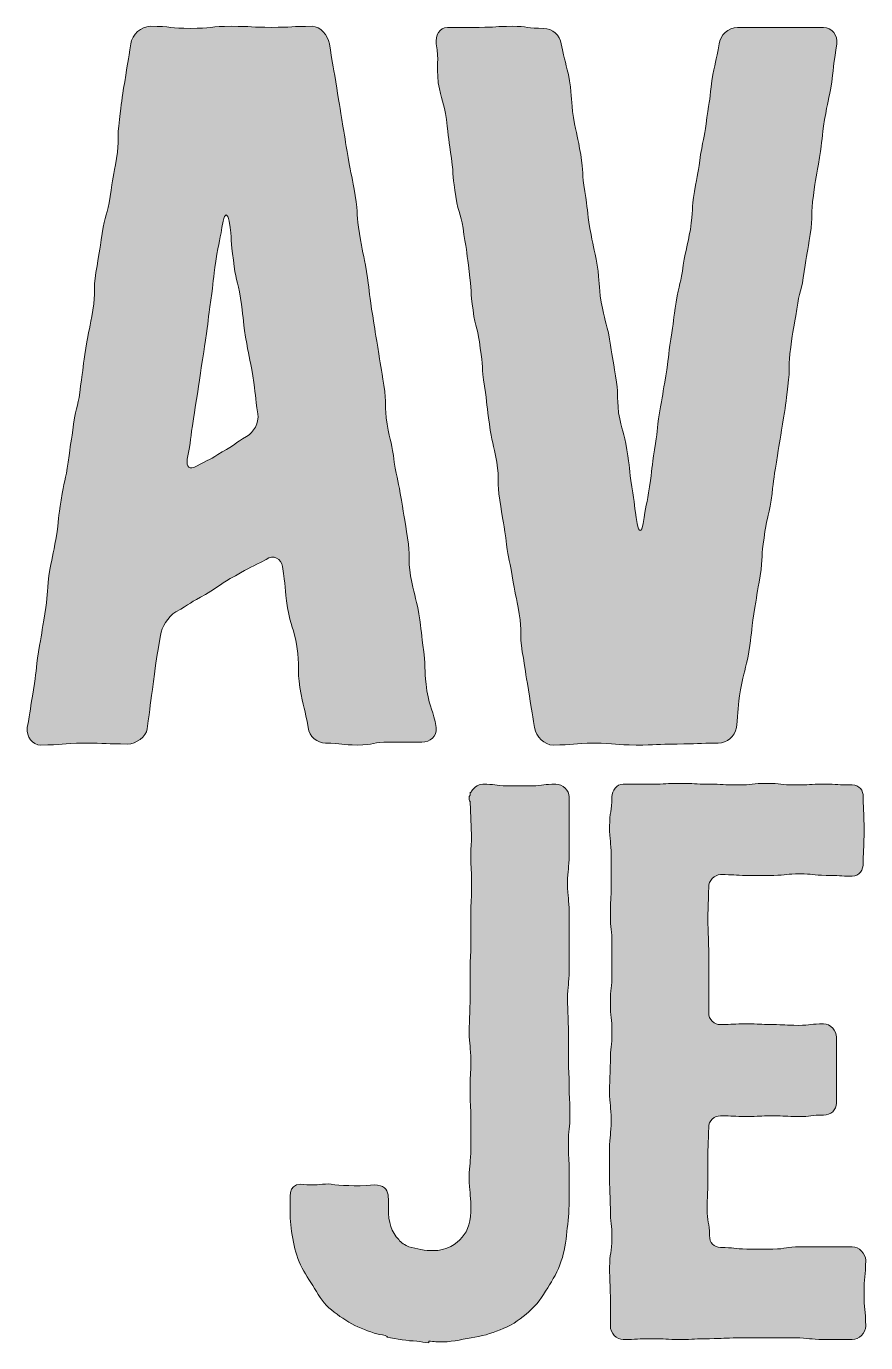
# Model space of a CAD drawing. Header units: inches. Extents: x 217 to 864, y -1016 to -62.
# Drawn here: x 383.3 to 532.5, y -898.7 to -664.8 of the extents above; entities that cross this region are included whole.
import ezdxf

# ---------------------------------------------------------------- set-up
doc = ezdxf.new("R2010")
doc.units = ezdxf.units.IN
doc.header["$MEASUREMENT"] = 0
doc.layers.add('Layer 1', color=7, linetype='Continuous')

# ---------------------------------------------------------------- blocks, each defined once
blk = doc.blocks.new('block 2')
at = {"layer": 'Layer 1', "true_color": 0x040404}
h = blk.add_hatch(color=18, dxfattribs=at)
h.dxf.hatch_style = 2
edge = h.paths.add_edge_path()
edge.add_spline(control_points=[(431.95, -782.33), (432.5, -785.97), (432.86, -785.97), (433.41, -789.44), (433.59, -791.07), (435.05, -792.17), (436.5, -792.17), (439.42, -792.17), (439.42, -792.53), (442.15, -792.53), (445.07, -792.53), (445.07, -791.99), (447.8, -791.99), (450.71, -791.99), (450.71, -791.99), (453.63, -791.99), (455.09, -791.99), (456.36, -791.07), (456.18, -789.44), (455.64, -786.16), (455.09, -786.16), (454.54, -782.88), (453.99, -779.41), (454.36, -779.41), (453.99, -775.95), (453.45, -772.49), (453.63, -772.49), (453.08, -769.21), (452.54, -765.75), (452.17, -765.93), (451.63, -762.47), (451.08, -759.19), (451.63, -759.01), (451.08, -755.73), (450.53, -752.27), (450.53, -752.27), (449.99, -748.99), (449.44, -745.53), (449.26, -745.53), (448.71, -742.25), (448.35, -738.78), (447.98, -738.78), (447.44, -735.51), (446.89, -732.04), (447.44, -732.04), (446.89, -728.58), (446.34, -725.3), (446.34, -725.3), (445.8, -721.84), (445.25, -718.56), (445.25, -718.56), (444.7, -715.1), (444.16, -711.82), (444.34, -711.82), (443.79, -708.36), (443.25, -705.08), (443.06, -705.08), (442.52, -701.62), (441.97, -698.34), (442.33, -698.34), (441.79, -694.88), (441.24, -691.41), (441.06, -691.6), (440.51, -688.13), (439.97, -684.85), (439.97, -684.85), (439.42, -681.39), (438.87, -678.11), (438.87, -678.11), (438.33, -674.65), (437.78, -671.37), (437.6, -671.37), (437.23, -667.91), (436.87, -666.45), (435.59, -664.81), (434.13, -664.81), (430.49, -664.81), (430.49, -665), (426.85, -665), (423.39, -665), (423.39, -664.81), (419.74, -664.81), (416.1, -664.81), (416.1, -665.18), (412.45, -665.18), (408.99, -665.18), (408.99, -664.81), (405.35, -664.81), (403.71, -664.81), (402.07, -666.27), (401.89, -667.91), (401.34, -671.19), (401.34, -671.19), (400.79, -674.65), (400.25, -678.11), (400.25, -678.11), (399.88, -681.39), (399.34, -684.85), (399.88, -684.85), (399.34, -688.32), (398.79, -691.6), (398.61, -691.6), (398.24, -695.06), (397.7, -698.34), (397.33, -698.34), (396.79, -701.62), (396.24, -705.08), (396.24, -705.08), (395.69, -708.54), (395.15, -711.82), (395.69, -711.82), (395.15, -715.28), (394.6, -718.56), (394.42, -718.56), (393.87, -722.02), (393.32, -725.3), (393.51, -725.3), (392.96, -728.76), (392.59, -732.23), (392.23, -732.04), (391.68, -735.51), (391.32, -738.78), (391.14, -738.78), (390.77, -742.25), (390.23, -745.53), (390.04, -745.53), (389.5, -748.99), (388.95, -752.27), (389.13, -752.27), (388.59, -755.73), (388.04, -759.01), (387.86, -759.01), (387.31, -762.47), (386.95, -765.75), (387.13, -765.93), (386.58, -769.21), (386.04, -772.67), (386.04, -772.67), (385.49, -775.95), (384.94, -779.41), (385.13, -779.41), (384.58, -782.69), (384.03, -786.16), (384.03, -786.16), (383.48, -789.44), (383.3, -791.07), (384.4, -792.53), (385.85, -792.53), (389.68, -792.53), (389.68, -792.17), (393.51, -792.17), (397.51, -792.17), (397.51, -792.35), (401.34, -792.35), (402.8, -792.35), (404.62, -791.07), (404.8, -789.62), (405.35, -785.43), (405.35, -785.43), (405.89, -781.24), (406.44, -777.23), (406.44, -777.23), (407.17, -773.04), (407.35, -771.58), (408.45, -769.76), (409.9, -768.85), (412.45, -767.39), (412.45, -767.21), (415.19, -765.75), (417.92, -764.11), (417.74, -763.93), (420.47, -762.47), (423.2, -760.83), (423.2, -761.01), (425.94, -759.56), (427.21, -758.64), (428.67, -759.37), (428.85, -760.83), (429.4, -764.47), (429.22, -764.47), (429.76, -768.12), (430.31, -771.58), (430.86, -771.58), (431.4, -775.04), (431.95, -778.68), (431.4, -778.87), (431.95, -782.33)], knot_values=[0, 0, 0, 0, 1, 1, 1, 2, 2, 2, 3, 3, 3, 4, 4, 4, 5, 5, 5, 6, 6, 6, 7, 7, 7, 8, 8, 8, 9, 9, 9, 10, 10, 10, 11, 11, 11, 12, 12, 12, 13, 13, 13, 14, 14, 14, 15, 15, 15, 16, 16, 16, 17, 17, 17, 18, 18, 18, 19, 19, 19, 20, 20, 20, 21, 21, 21, 22, 22, 22, 23, 23, 23, 24, 24, 24, 25, 25, 25, 26, 26, 26, 27, 27, 27, 28, 28, 28, 29, 29, 29, 30, 30, 30, 31, 31, 31, 32, 32, 32, 33, 33, 33, 34, 34, 34, 35, 35, 35, 36, 36, 36, 37, 37, 37, 38, 38, 38, 39, 39, 39, 40, 40, 40, 41, 41, 41, 42, 42, 42, 43, 43, 43, 44, 44, 44, 45, 45, 45, 46, 46, 46, 47, 47, 47, 48, 48, 48, 49, 49, 49, 50, 50, 50, 51, 51, 51, 52, 52, 52, 53, 53, 53, 54, 54, 54, 55, 55, 55, 56, 56, 56, 57, 57, 57, 58, 58, 58, 59, 59, 59, 60, 60, 60, 61, 61, 61, 62, 62, 62, 62], degree=3, periodic=1)
edge = h.paths.add_edge_path()
edge.add_spline(control_points=[(422.47, -737.69), (420.29, -738.97), (420.47, -739.15), (418.1, -740.42), (415.91, -741.88), (415.91, -741.7), (413.55, -742.98), (412.27, -743.7), (411.72, -743.16), (411.91, -741.7), (412.64, -738.24), (412.45, -738.24), (413, -734.59), (413.55, -731.13), (413.55, -731.13), (414.09, -727.67), (414.64, -724.03), (414.64, -724.03), (415.19, -720.57), (415.73, -717.1), (415.55, -717.1), (416.1, -713.46), (416.64, -710), (416.46, -710), (417.01, -706.54), (417.56, -702.89), (417.74, -702.89), (418.28, -699.43), (418.65, -697.97), (419.01, -697.97), (419.38, -699.43), (419.92, -702.89), (419.56, -702.89), (420.11, -706.35), (420.47, -709.82), (420.84, -709.82), (421.38, -713.09), (421.93, -716.56), (421.75, -716.56), (422.29, -720.02), (422.84, -723.48), (423.02, -723.48), (423.57, -726.94), (424.11, -730.4), (423.93, -730.4), (424.48, -733.68), (424.66, -735.32), (423.75, -736.96), (422.47, -737.69)], knot_values=[0, 0, 0, 0, 1, 1, 1, 2, 2, 2, 3, 3, 3, 4, 4, 4, 5, 5, 5, 6, 6, 6, 7, 7, 7, 8, 8, 8, 9, 9, 9, 10, 10, 10, 11, 11, 11, 12, 12, 12, 13, 13, 13, 14, 14, 14, 15, 15, 15, 16, 16, 16, 16], degree=3, periodic=1)
h = blk.add_hatch(color=18, dxfattribs=at)
h.dxf.hatch_style = 2
edge = h.paths.add_edge_path()
edge.add_spline(control_points=[(499, -792.35), (502.64, -792.35), (502.64, -792.17), (506.29, -792.17), (507.93, -792.17), (509.2, -791.07), (509.57, -789.44), (509.93, -786.16), (509.75, -785.97), (510.3, -782.69), (510.84, -779.23), (511.21, -779.41), (511.75, -775.95), (512.3, -772.67), (512.12, -772.67), (512.66, -769.21), (513.21, -765.75), (513.21, -765.75), (513.76, -762.47), (514.3, -759.01), (513.94, -759.01), (514.49, -755.73), (514.85, -752.27), (515.22, -752.27), (515.76, -748.99), (516.13, -745.53), (516.13, -745.53), (516.67, -742.25), (517.22, -738.78), (517.22, -738.78), (517.76, -735.51), (518.31, -732.04), (518.31, -732.04), (518.68, -728.76), (519.22, -725.3), (518.68, -725.3), (519.22, -721.84), (519.59, -718.56), (519.77, -718.56), (520.32, -715.1), (520.68, -711.82), (521.23, -711.82), (521.59, -708.36), (522.14, -705.08), (522.14, -705.08), (522.69, -701.8), (523.23, -698.34), (522.69, -698.34), (523.23, -694.88), (523.6, -691.6), (523.78, -691.6), (524.32, -688.13), (524.87, -684.85), (524.69, -684.85), (525.24, -681.39), (525.78, -678.11), (525.96, -678.11), (526.51, -674.65), (526.88, -671.37), (526.88, -671.37), (527.42, -667.91), (527.6, -666.45), (526.51, -665), (525.05, -665), (521.23, -665), (521.23, -665), (517.4, -665), (513.57, -665), (513.57, -665), (509.75, -665), (508.11, -665), (506.65, -666.45), (506.47, -667.91), (505.92, -671.19), (505.74, -671.19), (505.19, -674.47), (504.83, -677.75), (504.83, -677.75), (504.28, -681.03), (503.92, -684.31), (503.74, -684.31), (503.19, -687.59), (502.83, -690.87), (502.64, -690.87), (502.1, -694.15), (501.55, -697.43), (501.91, -697.43), (501.37, -700.89), (500.82, -703.99), (500.64, -703.99), (500.09, -707.26), (499.73, -710.54), (499.36, -710.54), (498.82, -713.82), (498.27, -717.1), (498.45, -717.1), (497.91, -720.38), (497.36, -723.66), (497.54, -723.66), (497, -726.94), (496.45, -730.22), (496.45, -730.22), (495.9, -733.5), (495.36, -736.78), (495.54, -736.78), (494.99, -740.06), (494.44, -743.34), (494.63, -743.34), (494.08, -746.62), (493.72, -749.9), (493.35, -749.9), (492.99, -753.18), (492.62, -754.82), (492.26, -754.82), (491.89, -753.18), (491.35, -749.9), (491.53, -749.9), (490.98, -746.62), (490.44, -743.34), (490.62, -743.34), (490.07, -740.06), (489.52, -736.78), (489.16, -736.78), (488.61, -733.5), (488.25, -730.22), (488.61, -730.22), (488.07, -726.94), (487.52, -723.66), (487.52, -723.66), (486.98, -720.38), (486.43, -717.1), (486.06, -717.1), (485.52, -713.82), (484.97, -710.54), (485.33, -710.54), (484.79, -707.26), (484.24, -703.99), (484.06, -703.99), (483.51, -700.71), (482.97, -697.43), (483.15, -697.43), (482.6, -694.15), (482.06, -690.87), (482.42, -690.87), (481.87, -687.59), (481.33, -684.31), (481.14, -684.31), (480.6, -681.03), (480.05, -677.75), (480.42, -677.75), (479.87, -674.47), (479.32, -671.19), (478.96, -671.19), (478.41, -667.91), (478.23, -666.45), (476.77, -665.18), (475.31, -665.18), (472.4, -665.18), (472.4, -664.81), (469.67, -664.81), (466.75, -664.81), (466.75, -665), (463.84, -665), (461.1, -665), (461.1, -665), (458.19, -665), (456.73, -665), (456, -666.45), (456.18, -667.91), (456.73, -671.19), (456.18, -671.37), (456.55, -674.83), (457.09, -678.11), (457.46, -678.11), (458.01, -681.39), (458.37, -684.85), (458.37, -684.85), (458.92, -688.32), (459.28, -691.6), (459.1, -691.6), (459.64, -695.06), (460.19, -698.34), (460.74, -698.34), (461.1, -701.8), (461.65, -705.08), (461.65, -705.08), (462.01, -708.36), (462.56, -711.82), (462.2, -711.82), (462.74, -715.28), (463.11, -718.56), (463.65, -718.56), (464.02, -722.02), (464.57, -725.3), (464.2, -725.3), (464.75, -728.76), (465.29, -732.04), (465.11, -732.23), (465.66, -735.51), (466.02, -738.78), (466.39, -738.78), (466.93, -742.25), (467.48, -745.53), (466.93, -745.71), (467.48, -748.99), (468.03, -752.45), (468.03, -752.45), (468.57, -755.73), (468.94, -759.19), (469.12, -759.01), (469.67, -762.47), (470.21, -765.93), (470.4, -765.75), (470.94, -769.21), (471.49, -772.49), (470.94, -772.67), (471.49, -775.95), (472.03, -779.41), (472.03, -779.41), (472.58, -782.69), (473.13, -786.16), (473.13, -786.16), (473.67, -789.44), (473.86, -791.07), (475.5, -792.53), (476.95, -792.53), (480.6, -792.53), (480.6, -792.17), (484.24, -792.17), (488.07, -792.17), (488.07, -792.53), (491.71, -792.53), (495.36, -792.53), (495.36, -792.35), (499, -792.35)], knot_values=[0, 0, 0, 0, 1, 1, 1, 2, 2, 2, 3, 3, 3, 4, 4, 4, 5, 5, 5, 6, 6, 6, 7, 7, 7, 8, 8, 8, 9, 9, 9, 10, 10, 10, 11, 11, 11, 12, 12, 12, 13, 13, 13, 14, 14, 14, 15, 15, 15, 16, 16, 16, 17, 17, 17, 18, 18, 18, 19, 19, 19, 20, 20, 20, 21, 21, 21, 22, 22, 22, 23, 23, 23, 24, 24, 24, 25, 25, 25, 26, 26, 26, 27, 27, 27, 28, 28, 28, 29, 29, 29, 30, 30, 30, 31, 31, 31, 32, 32, 32, 33, 33, 33, 34, 34, 34, 35, 35, 35, 36, 36, 36, 37, 37, 37, 38, 38, 38, 39, 39, 39, 40, 40, 40, 41, 41, 41, 42, 42, 42, 43, 43, 43, 44, 44, 44, 45, 45, 45, 46, 46, 46, 47, 47, 47, 48, 48, 48, 49, 49, 49, 50, 50, 50, 51, 51, 51, 52, 52, 52, 53, 53, 53, 54, 54, 54, 55, 55, 55, 56, 56, 56, 57, 57, 57, 58, 58, 58, 59, 59, 59, 60, 60, 60, 61, 61, 61, 62, 62, 62, 63, 63, 63, 64, 64, 64, 65, 65, 65, 66, 66, 66, 67, 67, 67, 68, 68, 68, 69, 69, 69, 70, 70, 70, 71, 71, 71, 72, 72, 72, 73, 73, 73, 74, 74, 74, 75, 75, 75, 76, 76, 76, 77, 77, 77, 78, 78, 78, 78], degree=3, periodic=1)
h = blk.add_hatch(color=18, dxfattribs=at)
h.dxf.hatch_style = 2
edge = h.paths.add_edge_path()
edge.add_spline(control_points=[(479.81, -853.05), (479.81, -850.51), (479.67, -850.51), (479.67, -847.98), (479.67, -845.3), (479.67, -845.3), (479.67, -842.76), (479.67, -840.22), (479.53, -840.22), (479.53, -837.68), (479.53, -835.15), (479.81, -835.15), (479.81, -832.47), (479.81, -829.93), (479.81, -829.93), (479.81, -827.39), (479.81, -824.86), (479.81, -824.86), (479.81, -822.32), (479.81, -819.78), (479.53, -819.78), (479.53, -817.1), (479.53, -814.57), (479.81, -814.57), (479.81, -812.03), (479.81, -809.49), (479.81, -809.49), (479.81, -806.95), (479.81, -804.27), (479.81, -804.27), (479.81, -801.74), (479.81, -800.61), (478.69, -799.48), (477.42, -799.48), (475.3, -799.48), (475.3, -799.76), (473.19, -799.76), (470.93, -799.76), (470.93, -799.76), (468.82, -799.76), (466.56, -799.76), (466.56, -799.48), (464.45, -799.48), (463.6, -799.48), (462.62, -800.19), (462.33, -801.03), (462.33, -801.03), (462.19, -800.89), (462.19, -800.89), (462.19, -800.89), (462.19, -801.45), (462.19, -801.45), (462.05, -801.6), (462.05, -801.74), (462.05, -801.74), (462.05, -802.02), (462.05, -802.44), (462.19, -802.58), (462.19, -802.58), (462.48, -808.64), (462.48, -808.64), (462.48, -809.77), (462.33, -810.19), (462.33, -812.17), (462.33, -814.71), (462.48, -814.71), (462.48, -817.38), (462.48, -820.06), (462.33, -820.06), (462.33, -822.6), (462.33, -825.14), (462.33, -825.14), (462.33, -827.82), (462.33, -830.35), (462.19, -830.35), (462.19, -833.03), (462.19, -835.57), (462.19, -835.57), (462.19, -838.25), (462.19, -840.79), (462.05, -840.79), (462.05, -843.46), (462.05, -846), (462.33, -846), (462.33, -848.68), (462.33, -851.22), (462.19, -851.22), (462.19, -853.75), (462.19, -856.43), (462.33, -856.43), (462.33, -858.97), (462.33, -861.65), (462.33, -861.65), (462.33, -864.19), (462.33, -866.87), (462.05, -866.87), (462.05, -869.4), (462.05, -872.08), (462.33, -872.08), (462.33, -874.62), (462.33, -877.02), (461.91, -878.85), (460.78, -879.98), (459.8, -881.24), (458.11, -882.37), (455.57, -882.37), (454.3, -882.37), (452.61, -882.09), (451.34, -881.67), (450.63, -881.39), (449.93, -880.96), (449.51, -880.4), (448.24, -879.13), (447.67, -877.3), (447.67, -874.9), (447.67, -872.65), (448.24, -870.11), (443.73, -870.81), (440.76, -870.95), (438.23, -870.67), (436.96, -870.53), (435.69, -870.53), (434.28, -870.81), (433.15, -870.67), (429.91, -870.11), (430.19, -872.22), (430.19, -874.06), (430.19, -875.75), (430.19, -877.44), (430.47, -878.99), (430.76, -880.68), (431.04, -882.23), (431.6, -883.78), (432.17, -885.33), (433.01, -886.74), (433.86, -888.01), (434.84, -889.42), (435.55, -890.97), (436.68, -892.1), (437.8, -893.23), (439.21, -894.21), (440.63, -895.06), (442.03, -895.91), (443.59, -896.47), (445.14, -897.03), (445.84, -897.17), (446.4, -897.32), (447.11, -897.46), (447.25, -897.6), (447.39, -897.6), (447.53, -897.6), (447.53, -897.6), (447.39, -897.74), (447.39, -897.74), (449.22, -898.02), (451.06, -898.44), (452.75, -898.44), (453.45, -898.58), (454.16, -898.73), (454.86, -898.73), (454.86, -898.73), (454.86, -898.44), (454.86, -898.44), (455.71, -898.58), (456.56, -898.58), (457.4, -898.58), (459.23, -898.58), (461.35, -898.02), (463.04, -897.74), (464.87, -897.46), (466.56, -896.89), (468.11, -896.19), (469.95, -895.48), (471.36, -894.36), (472.63, -893.23), (474.04, -892.1), (475.02, -890.55), (476.01, -889), (476.85, -887.59), (477.84, -886.04), (478.41, -884.2), (478.97, -882.65), (479.25, -880.82), (479.39, -878.99), (479.67, -877.3), (479.81, -875.47), (479.81, -873.63), (479.81, -870.95), (479.81, -870.95), (479.81, -868.42), (479.81, -865.88), (479.67, -865.88), (479.67, -863.34), (479.67, -860.8), (479.96, -860.8), (479.96, -858.13), (479.96, -855.59), (479.81, -855.59), (479.81, -853.05)], knot_values=[0, 0, 0, 0, 1, 1, 1, 2, 2, 2, 3, 3, 3, 4, 4, 4, 5, 5, 5, 6, 6, 6, 7, 7, 7, 8, 8, 8, 9, 9, 9, 10, 10, 10, 11, 11, 11, 12, 12, 12, 13, 13, 13, 14, 14, 14, 15, 15, 15, 16, 16, 16, 17, 17, 17, 18, 18, 18, 19, 19, 19, 20, 20, 20, 21, 21, 21, 22, 22, 22, 23, 23, 23, 24, 24, 24, 25, 25, 25, 26, 26, 26, 27, 27, 27, 28, 28, 28, 29, 29, 29, 30, 30, 30, 31, 31, 31, 32, 32, 32, 33, 33, 33, 34, 34, 34, 35, 35, 35, 36, 36, 36, 37, 37, 37, 38, 38, 38, 39, 39, 39, 40, 40, 40, 41, 41, 41, 42, 42, 42, 43, 43, 43, 44, 44, 44, 45, 45, 45, 46, 46, 46, 47, 47, 47, 48, 48, 48, 49, 49, 49, 50, 50, 50, 51, 51, 51, 52, 52, 52, 53, 53, 53, 54, 54, 54, 55, 55, 55, 56, 56, 56, 57, 57, 57, 58, 58, 58, 59, 59, 59, 60, 60, 60, 61, 61, 61, 62, 62, 62, 63, 63, 63, 64, 64, 64, 65, 65, 65, 66, 66, 66, 66], degree=3, periodic=1)
h = blk.add_hatch(color=18, dxfattribs=at)
h.dxf.hatch_style = 2
edge = h.paths.add_edge_path()
edge.add_spline(control_points=[(530.14, -881.67), (527.88, -881.67), (527.88, -881.67), (525.49, -881.67), (523.09, -881.67), (523.09, -881.67), (520.83, -881.67), (518.44, -881.67), (518.44, -882.09), (516.04, -882.09), (513.79, -882.09), (513.79, -882.09), (511.39, -882.09), (509.13, -882.09), (509.13, -881.81), (506.74, -881.81), (505.61, -881.81), (504.76, -880.96), (504.76, -879.69), (504.76, -877.3), (504.34, -877.3), (504.34, -874.9), (504.34, -872.51), (504.48, -872.51), (504.48, -870.11), (504.48, -867.71), (504.48, -867.71), (504.48, -865.31), (504.48, -862.92), (504.62, -862.92), (504.62, -860.52), (504.62, -859.25), (505.61, -858.41), (506.74, -858.41), (508.99, -858.41), (508.99, -858.55), (511.39, -858.55), (513.65, -858.55), (513.65, -858.41), (515.9, -858.41), (518.3, -858.41), (518.3, -858.55), (520.55, -858.55), (522.81, -858.55), (522.81, -858.27), (525.06, -858.27), (526.33, -858.27), (527.32, -857.42), (527.32, -856.15), (527.32, -853.19), (527.32, -853.19), (527.32, -850.37), (527.32, -847.41), (527.32, -847.41), (527.32, -844.45), (527.32, -843.32), (526.33, -842.06), (525.06, -842.06), (522.81, -842.06), (522.81, -842.34), (520.55, -842.34), (518.16, -842.34), (518.16, -842.2), (515.9, -842.2), (513.65, -842.2), (513.65, -842.06), (511.39, -842.06), (508.99, -842.06), (508.99, -842.2), (506.74, -842.2), (505.61, -842.2), (504.62, -841.35), (504.62, -840.08), (504.62, -837.4), (504.62, -837.4), (504.62, -834.58), (504.62, -831.76), (504.62, -831.76), (504.62, -828.94), (504.62, -826.13), (504.48, -826.13), (504.48, -823.45), (504.48, -820.63), (504.62, -820.63), (504.62, -817.81), (504.62, -816.68), (505.61, -815.55), (506.74, -815.55), (509.13, -815.55), (509.13, -815.69), (511.39, -815.69), (513.79, -815.69), (513.79, -815.69), (516.18, -815.69), (518.44, -815.69), (518.44, -815.41), (520.83, -815.41), (523.09, -815.41), (523.09, -815.69), (525.49, -815.69), (527.88, -815.69), (527.88, -815.83), (530.14, -815.83), (531.41, -815.83), (532.11, -814.71), (532.11, -813.44), (532.11, -810.62), (532.25, -810.62), (532.25, -807.66), (532.25, -804.7), (532.11, -804.7), (532.11, -801.74), (532.11, -800.61), (531.41, -799.62), (530.14, -799.62), (527.6, -799.62), (527.6, -799.48), (525.06, -799.48), (522.53, -799.48), (522.53, -799.62), (519.99, -799.62), (517.45, -799.62), (517.45, -799.34), (514.91, -799.34), (512.38, -799.34), (512.38, -799.62), (509.84, -799.62), (507.16, -799.62), (507.16, -799.48), (504.62, -799.48), (502.09, -799.48), (502.09, -799.34), (499.55, -799.34), (497.01, -799.34), (497.01, -799.48), (494.47, -799.48), (491.94, -799.48), (491.94, -799.48), (489.4, -799.48), (488.27, -799.48), (487.42, -800.61), (487.42, -801.74), (487.42, -804.41), (487, -804.41), (487, -806.95), (487, -809.63), (487.28, -809.63), (487.28, -812.17), (487.28, -814.85), (487.28, -814.85), (487.28, -817.38), (487.28, -820.06), (487.14, -820.06), (487.14, -822.74), (487.14, -825.28), (487.42, -825.28), (487.42, -827.96), (487.42, -830.49), (487.42, -830.49), (487.42, -833.17), (487.42, -835.71), (487.14, -835.71), (487.14, -838.39), (487.14, -840.93), (487.42, -840.93), (487.42, -843.61), (487.42, -846.14), (487.14, -846.14), (487.14, -848.82), (487.14, -851.36), (487, -851.36), (487, -854.04), (487, -856.58), (487.28, -856.58), (487.28, -859.25), (487.28, -861.79), (487, -861.79), (487, -864.47), (487, -867.01), (487, -867.01), (487, -869.68), (487, -872.22), (487.14, -872.22), (487.14, -874.9), (487.14, -877.58), (487.42, -877.58), (487.42, -880.12), (487.42, -882.8), (487, -882.8), (487, -885.33), (487, -888.01), (487.14, -888.01), (487.14, -890.55), (487.14, -893.23), (487.14, -893.23), (487.14, -895.77), (487.14, -897.03), (488.27, -898.16), (489.4, -898.16), (491.94, -898.16), (491.94, -898.02), (494.47, -898.02), (497.01, -898.02), (497.01, -898.16), (499.55, -898.16), (502.09, -898.16), (502.09, -898.02), (504.76, -898.02), (507.3, -898.02), (507.3, -897.88), (509.84, -897.88), (512.38, -897.88), (512.38, -897.88), (514.91, -897.88), (517.45, -897.88), (517.45, -897.88), (519.99, -897.88), (522.53, -897.88), (522.53, -898.16), (525.06, -898.16), (527.6, -898.16), (527.6, -898.16), (530.14, -898.16), (531.41, -898.16), (532.54, -897.03), (532.54, -895.77), (532.54, -892.8), (532.25, -892.8), (532.25, -889.99), (532.25, -887.03), (532.54, -887.03), (532.54, -884.07), (532.54, -882.94), (531.41, -881.67), (530.14, -881.67)], knot_values=[0, 0, 0, 0, 1, 1, 1, 2, 2, 2, 3, 3, 3, 4, 4, 4, 5, 5, 5, 6, 6, 6, 7, 7, 7, 8, 8, 8, 9, 9, 9, 10, 10, 10, 11, 11, 11, 12, 12, 12, 13, 13, 13, 14, 14, 14, 15, 15, 15, 16, 16, 16, 17, 17, 17, 18, 18, 18, 19, 19, 19, 20, 20, 20, 21, 21, 21, 22, 22, 22, 23, 23, 23, 24, 24, 24, 25, 25, 25, 26, 26, 26, 27, 27, 27, 28, 28, 28, 29, 29, 29, 30, 30, 30, 31, 31, 31, 32, 32, 32, 33, 33, 33, 34, 34, 34, 35, 35, 35, 36, 36, 36, 37, 37, 37, 38, 38, 38, 39, 39, 39, 40, 40, 40, 41, 41, 41, 42, 42, 42, 43, 43, 43, 44, 44, 44, 45, 45, 45, 46, 46, 46, 47, 47, 47, 48, 48, 48, 49, 49, 49, 50, 50, 50, 51, 51, 51, 52, 52, 52, 53, 53, 53, 54, 54, 54, 55, 55, 55, 56, 56, 56, 57, 57, 57, 58, 58, 58, 59, 59, 59, 60, 60, 60, 61, 61, 61, 62, 62, 62, 63, 63, 63, 64, 64, 64, 65, 65, 65, 66, 66, 66, 67, 67, 67, 68, 68, 68, 69, 69, 69, 70, 70, 70, 71, 71, 71, 72, 72, 72, 73, 73, 73, 74, 74, 74, 75, 75, 75, 76, 76, 76, 77, 77, 77, 78, 78, 78, 78], degree=3, periodic=1)
at = {"layer": 'Layer 1', "lineweight": 0}
for points, knots in [([(431.95, -782.33), (432.5, -785.97), (432.86, -785.97), (433.41, -789.44), (433.59, -791.07), (435.05, -792.17), (436.5, -792.17), (439.42, -792.17), (439.42, -792.53), (442.15, -792.53), (445.07, -792.53), (445.07, -791.99), (447.8, -791.99), (450.71, -791.99), (450.71, -791.99), (453.63, -791.99), (455.09, -791.99), (456.36, -791.07), (456.18, -789.44), (455.64, -786.16), (455.09, -786.16), (454.54, -782.88), (453.99, -779.41), (454.36, -779.41), (453.99, -775.95), (453.45, -772.49), (453.63, -772.49), (453.08, -769.21), (452.54, -765.75), (452.17, -765.93), (451.63, -762.47), (451.08, -759.19), (451.63, -759.01), (451.08, -755.73), (450.53, -752.27), (450.53, -752.27), (449.99, -748.99), (449.44, -745.53), (449.26, -745.53), (448.71, -742.25), (448.35, -738.78), (447.98, -738.78), (447.44, -735.51), (446.89, -732.04), (447.44, -732.04), (446.89, -728.58), (446.34, -725.3), (446.34, -725.3), (445.8, -721.84), (445.25, -718.56), (445.25, -718.56), (444.7, -715.1), (444.16, -711.82), (444.34, -711.82), (443.79, -708.36), (443.25, -705.08), (443.06, -705.08), (442.52, -701.62), (441.97, -698.34), (442.33, -698.34), (441.79, -694.88), (441.24, -691.41), (441.06, -691.6), (440.51, -688.13), (439.97, -684.85), (439.97, -684.85), (439.42, -681.39), (438.87, -678.11), (438.87, -678.11), (438.33, -674.65), (437.78, -671.37), (437.6, -671.37), (437.23, -667.91), (436.87, -666.45), (435.59, -664.81), (434.13, -664.81), (430.49, -664.81), (430.49, -665), (426.85, -665), (423.39, -665), (423.39, -664.81), (419.74, -664.81), (416.1, -664.81), (416.1, -665.18), (412.45, -665.18), (408.99, -665.18), (408.99, -664.81), (405.35, -664.81), (403.71, -664.81), (402.07, -666.27), (401.89, -667.91), (401.34, -671.19), (401.34, -671.19), (400.79, -674.65), (400.25, -678.11), (400.25, -678.11), (399.88, -681.39), (399.34, -684.85), (399.88, -684.85), (399.34, -688.32), (398.79, -691.6), (398.61, -691.6), (398.24, -695.06), (397.7, -698.34), (397.33, -698.34), (396.79, -701.62), (396.24, -705.08), (396.24, -705.08), (395.69, -708.54), (395.15, -711.82), (395.69, -711.82), (395.15, -715.28), (394.6, -718.56), (394.42, -718.56), (393.87, -722.02), (393.32, -725.3), (393.51, -725.3), (392.96, -728.76), (392.59, -732.23), (392.23, -732.04), (391.68, -735.51), (391.32, -738.78), (391.14, -738.78), (390.77, -742.25), (390.23, -745.53), (390.04, -745.53), (389.5, -748.99), (388.95, -752.27), (389.13, -752.27), (388.59, -755.73), (388.04, -759.01), (387.86, -759.01), (387.31, -762.47), (386.95, -765.75), (387.13, -765.93), (386.58, -769.21), (386.04, -772.67), (386.04, -772.67), (385.49, -775.95), (384.94, -779.41), (385.13, -779.41), (384.58, -782.69), (384.03, -786.16), (384.03, -786.16), (383.48, -789.44), (383.3, -791.07), (384.4, -792.53), (385.85, -792.53), (389.68, -792.53), (389.68, -792.17), (393.51, -792.17), (397.51, -792.17), (397.51, -792.35), (401.34, -792.35), (402.8, -792.35), (404.62, -791.07), (404.8, -789.62), (405.35, -785.43), (405.35, -785.43), (405.89, -781.24), (406.44, -777.23), (406.44, -777.23), (407.17, -773.04), (407.35, -771.58), (408.45, -769.76), (409.9, -768.85), (412.45, -767.39), (412.45, -767.21), (415.19, -765.75), (417.92, -764.11), (417.74, -763.93), (420.47, -762.47), (423.2, -760.83), (423.2, -761.01), (425.94, -759.56), (427.21, -758.64), (428.67, -759.37), (428.85, -760.83), (429.4, -764.47), (429.22, -764.47), (429.76, -768.12), (430.31, -771.58), (430.86, -771.58), (431.4, -775.04), (431.95, -778.68), (431.4, -778.87), (431.95, -782.33)], [0, 0, 0, 0, 1, 1, 1, 2, 2, 2, 3, 3, 3, 4, 4, 4, 5, 5, 5, 6, 6, 6, 7, 7, 7, 8, 8, 8, 9, 9, 9, 10, 10, 10, 11, 11, 11, 12, 12, 12, 13, 13, 13, 14, 14, 14, 15, 15, 15, 16, 16, 16, 17, 17, 17, 18, 18, 18, 19, 19, 19, 20, 20, 20, 21, 21, 21, 22, 22, 22, 23, 23, 23, 24, 24, 24, 25, 25, 25, 26, 26, 26, 27, 27, 27, 28, 28, 28, 29, 29, 29, 30, 30, 30, 31, 31, 31, 32, 32, 32, 33, 33, 33, 34, 34, 34, 35, 35, 35, 36, 36, 36, 37, 37, 37, 38, 38, 38, 39, 39, 39, 40, 40, 40, 41, 41, 41, 42, 42, 42, 43, 43, 43, 44, 44, 44, 45, 45, 45, 46, 46, 46, 47, 47, 47, 48, 48, 48, 49, 49, 49, 50, 50, 50, 51, 51, 51, 52, 52, 52, 53, 53, 53, 54, 54, 54, 55, 55, 55, 56, 56, 56, 57, 57, 57, 58, 58, 58, 59, 59, 59, 60, 60, 60, 61, 61, 61, 62, 62, 62, 62]), ([(499, -792.35), (502.64, -792.35), (502.64, -792.17), (506.29, -792.17), (507.93, -792.17), (509.2, -791.07), (509.57, -789.44), (509.93, -786.16), (509.75, -785.97), (510.3, -782.69), (510.84, -779.23), (511.21, -779.41), (511.75, -775.95), (512.3, -772.67), (512.12, -772.67), (512.66, -769.21), (513.21, -765.75), (513.21, -765.75), (513.76, -762.47), (514.3, -759.01), (513.94, -759.01), (514.49, -755.73), (514.85, -752.27), (515.22, -752.27), (515.76, -748.99), (516.13, -745.53), (516.13, -745.53), (516.67, -742.25), (517.22, -738.78), (517.22, -738.78), (517.76, -735.51), (518.31, -732.04), (518.31, -732.04), (518.68, -728.76), (519.22, -725.3), (518.68, -725.3), (519.22, -721.84), (519.59, -718.56), (519.77, -718.56), (520.32, -715.1), (520.68, -711.82), (521.23, -711.82), (521.59, -708.36), (522.14, -705.08), (522.14, -705.08), (522.69, -701.8), (523.23, -698.34), (522.69, -698.34), (523.23, -694.88), (523.6, -691.6), (523.78, -691.6), (524.32, -688.13), (524.87, -684.85), (524.69, -684.85), (525.24, -681.39), (525.78, -678.11), (525.96, -678.11), (526.51, -674.65), (526.88, -671.37), (526.88, -671.37), (527.42, -667.91), (527.6, -666.45), (526.51, -665), (525.05, -665), (521.23, -665), (521.23, -665), (517.4, -665), (513.57, -665), (513.57, -665), (509.75, -665), (508.11, -665), (506.65, -666.45), (506.47, -667.91), (505.92, -671.19), (505.74, -671.19), (505.19, -674.47), (504.83, -677.75), (504.83, -677.75), (504.28, -681.03), (503.92, -684.31), (503.74, -684.31), (503.19, -687.59), (502.83, -690.87), (502.64, -690.87), (502.1, -694.15), (501.55, -697.43), (501.91, -697.43), (501.37, -700.89), (500.82, -703.99), (500.64, -703.99), (500.09, -707.26), (499.73, -710.54), (499.36, -710.54), (498.82, -713.82), (498.27, -717.1), (498.45, -717.1), (497.91, -720.38), (497.36, -723.66), (497.54, -723.66), (497, -726.94), (496.45, -730.22), (496.45, -730.22), (495.9, -733.5), (495.36, -736.78), (495.54, -736.78), (494.99, -740.06), (494.44, -743.34), (494.63, -743.34), (494.08, -746.62), (493.72, -749.9), (493.35, -749.9), (492.99, -753.18), (492.62, -754.82), (492.26, -754.82), (491.89, -753.18), (491.35, -749.9), (491.53, -749.9), (490.98, -746.62), (490.44, -743.34), (490.62, -743.34), (490.07, -740.06), (489.52, -736.78), (489.16, -736.78), (488.61, -733.5), (488.25, -730.22), (488.61, -730.22), (488.07, -726.94), (487.52, -723.66), (487.52, -723.66), (486.98, -720.38), (486.43, -717.1), (486.06, -717.1), (485.52, -713.82), (484.97, -710.54), (485.33, -710.54), (484.79, -707.26), (484.24, -703.99), (484.06, -703.99), (483.51, -700.71), (482.97, -697.43), (483.15, -697.43), (482.6, -694.15), (482.06, -690.87), (482.42, -690.87), (481.87, -687.59), (481.33, -684.31), (481.14, -684.31), (480.6, -681.03), (480.05, -677.75), (480.42, -677.75), (479.87, -674.47), (479.32, -671.19), (478.96, -671.19), (478.41, -667.91), (478.23, -666.45), (476.77, -665.18), (475.31, -665.18), (472.4, -665.18), (472.4, -664.81), (469.67, -664.81), (466.75, -664.81), (466.75, -665), (463.84, -665), (461.1, -665), (461.1, -665), (458.19, -665), (456.73, -665), (456, -666.45), (456.18, -667.91), (456.73, -671.19), (456.18, -671.37), (456.55, -674.83), (457.09, -678.11), (457.46, -678.11), (458.01, -681.39), (458.37, -684.85), (458.37, -684.85), (458.92, -688.32), (459.28, -691.6), (459.1, -691.6), (459.64, -695.06), (460.19, -698.34), (460.74, -698.34), (461.1, -701.8), (461.65, -705.08), (461.65, -705.08), (462.01, -708.36), (462.56, -711.82), (462.2, -711.82), (462.74, -715.28), (463.11, -718.56), (463.65, -718.56), (464.02, -722.02), (464.57, -725.3), (464.2, -725.3), (464.75, -728.76), (465.29, -732.04), (465.11, -732.23), (465.66, -735.51), (466.02, -738.78), (466.39, -738.78), (466.93, -742.25), (467.48, -745.53), (466.93, -745.71), (467.48, -748.99), (468.03, -752.45), (468.03, -752.45), (468.57, -755.73), (468.94, -759.19), (469.12, -759.01), (469.67, -762.47), (470.21, -765.93), (470.4, -765.75), (470.94, -769.21), (471.49, -772.49), (470.94, -772.67), (471.49, -775.95), (472.03, -779.41), (472.03, -779.41), (472.58, -782.69), (473.13, -786.16), (473.13, -786.16), (473.67, -789.44), (473.86, -791.07), (475.5, -792.53), (476.95, -792.53), (480.6, -792.53), (480.6, -792.17), (484.24, -792.17), (488.07, -792.17), (488.07, -792.53), (491.71, -792.53), (495.36, -792.53), (495.36, -792.35), (499, -792.35)], [0, 0, 0, 0, 1, 1, 1, 2, 2, 2, 3, 3, 3, 4, 4, 4, 5, 5, 5, 6, 6, 6, 7, 7, 7, 8, 8, 8, 9, 9, 9, 10, 10, 10, 11, 11, 11, 12, 12, 12, 13, 13, 13, 14, 14, 14, 15, 15, 15, 16, 16, 16, 17, 17, 17, 18, 18, 18, 19, 19, 19, 20, 20, 20, 21, 21, 21, 22, 22, 22, 23, 23, 23, 24, 24, 24, 25, 25, 25, 26, 26, 26, 27, 27, 27, 28, 28, 28, 29, 29, 29, 30, 30, 30, 31, 31, 31, 32, 32, 32, 33, 33, 33, 34, 34, 34, 35, 35, 35, 36, 36, 36, 37, 37, 37, 38, 38, 38, 39, 39, 39, 40, 40, 40, 41, 41, 41, 42, 42, 42, 43, 43, 43, 44, 44, 44, 45, 45, 45, 46, 46, 46, 47, 47, 47, 48, 48, 48, 49, 49, 49, 50, 50, 50, 51, 51, 51, 52, 52, 52, 53, 53, 53, 54, 54, 54, 55, 55, 55, 56, 56, 56, 57, 57, 57, 58, 58, 58, 59, 59, 59, 60, 60, 60, 61, 61, 61, 62, 62, 62, 63, 63, 63, 64, 64, 64, 65, 65, 65, 66, 66, 66, 67, 67, 67, 68, 68, 68, 69, 69, 69, 70, 70, 70, 71, 71, 71, 72, 72, 72, 73, 73, 73, 74, 74, 74, 75, 75, 75, 76, 76, 76, 77, 77, 77, 78, 78, 78, 78]), ([(422.47, -737.69), (420.29, -738.97), (420.47, -739.15), (418.1, -740.42), (415.91, -741.88), (415.91, -741.7), (413.55, -742.98), (412.27, -743.7), (411.72, -743.16), (411.91, -741.7), (412.64, -738.24), (412.45, -738.24), (413, -734.59), (413.55, -731.13), (413.55, -731.13), (414.09, -727.67), (414.64, -724.03), (414.64, -724.03), (415.19, -720.57), (415.73, -717.1), (415.55, -717.1), (416.1, -713.46), (416.64, -710), (416.46, -710), (417.01, -706.54), (417.56, -702.89), (417.74, -702.89), (418.28, -699.43), (418.65, -697.97), (419.01, -697.97), (419.38, -699.43), (419.92, -702.89), (419.56, -702.89), (420.11, -706.35), (420.47, -709.82), (420.84, -709.82), (421.38, -713.09), (421.93, -716.56), (421.75, -716.56), (422.29, -720.02), (422.84, -723.48), (423.02, -723.48), (423.57, -726.94), (424.11, -730.4), (423.93, -730.4), (424.48, -733.68), (424.66, -735.32), (423.75, -736.96), (422.47, -737.69)], [0, 0, 0, 0, 1, 1, 1, 2, 2, 2, 3, 3, 3, 4, 4, 4, 5, 5, 5, 6, 6, 6, 7, 7, 7, 8, 8, 8, 9, 9, 9, 10, 10, 10, 11, 11, 11, 12, 12, 12, 13, 13, 13, 14, 14, 14, 15, 15, 15, 16, 16, 16, 16]), ([(479.81, -853.05), (479.81, -850.51), (479.67, -850.51), (479.67, -847.98), (479.67, -845.3), (479.67, -845.3), (479.67, -842.76), (479.67, -840.22), (479.53, -840.22), (479.53, -837.68), (479.53, -835.15), (479.81, -835.15), (479.81, -832.47), (479.81, -829.93), (479.81, -829.93), (479.81, -827.39), (479.81, -824.86), (479.81, -824.86), (479.81, -822.32), (479.81, -819.78), (479.53, -819.78), (479.53, -817.1), (479.53, -814.57), (479.81, -814.57), (479.81, -812.03), (479.81, -809.49), (479.81, -809.49), (479.81, -806.95), (479.81, -804.27), (479.81, -804.27), (479.81, -801.74), (479.81, -800.61), (478.69, -799.48), (477.42, -799.48), (475.3, -799.48), (475.3, -799.76), (473.19, -799.76), (470.93, -799.76), (470.93, -799.76), (468.82, -799.76), (466.56, -799.76), (466.56, -799.48), (464.45, -799.48), (463.6, -799.48), (462.62, -800.19), (462.33, -801.03), (462.33, -801.03), (462.19, -800.89), (462.19, -800.89), (462.19, -800.89), (462.19, -801.45), (462.19, -801.45), (462.05, -801.6), (462.05, -801.74), (462.05, -801.74), (462.05, -802.02), (462.05, -802.44), (462.19, -802.58), (462.19, -802.58), (462.48, -808.64), (462.48, -808.64), (462.48, -809.77), (462.33, -810.19), (462.33, -812.17), (462.33, -814.71), (462.48, -814.71), (462.48, -817.38), (462.48, -820.06), (462.33, -820.06), (462.33, -822.6), (462.33, -825.14), (462.33, -825.14), (462.33, -827.82), (462.33, -830.35), (462.19, -830.35), (462.19, -833.03), (462.19, -835.57), (462.19, -835.57), (462.19, -838.25), (462.19, -840.79), (462.05, -840.79), (462.05, -843.46), (462.05, -846), (462.33, -846), (462.33, -848.68), (462.33, -851.22), (462.19, -851.22), (462.19, -853.75), (462.19, -856.43), (462.33, -856.43), (462.33, -858.97), (462.33, -861.65), (462.33, -861.65), (462.33, -864.19), (462.33, -866.87), (462.05, -866.87), (462.05, -869.4), (462.05, -872.08), (462.33, -872.08), (462.33, -874.62), (462.33, -877.02), (461.91, -878.85), (460.78, -879.98), (459.8, -881.24), (458.11, -882.37), (455.57, -882.37), (454.3, -882.37), (452.61, -882.09), (451.34, -881.67), (450.63, -881.39), (449.93, -880.96), (449.51, -880.4), (448.24, -879.13), (447.67, -877.3), (447.67, -874.9), (447.67, -872.65), (448.24, -870.11), (443.73, -870.81), (440.76, -870.95), (438.23, -870.67), (436.96, -870.53), (435.69, -870.53), (434.28, -870.81), (433.15, -870.67), (429.91, -870.11), (430.19, -872.22), (430.19, -874.06), (430.19, -875.75), (430.19, -877.44), (430.47, -878.99), (430.76, -880.68), (431.04, -882.23), (431.6, -883.78), (432.17, -885.33), (433.01, -886.74), (433.86, -888.01), (434.84, -889.42), (435.55, -890.97), (436.68, -892.1), (437.8, -893.23), (439.21, -894.21), (440.63, -895.06), (442.03, -895.91), (443.59, -896.47), (445.14, -897.03), (445.84, -897.17), (446.4, -897.32), (447.11, -897.46), (447.25, -897.6), (447.39, -897.6), (447.53, -897.6), (447.53, -897.6), (447.39, -897.74), (447.39, -897.74), (449.22, -898.02), (451.06, -898.44), (452.75, -898.44), (453.45, -898.58), (454.16, -898.73), (454.86, -898.73), (454.86, -898.73), (454.86, -898.44), (454.86, -898.44), (455.71, -898.58), (456.56, -898.58), (457.4, -898.58), (459.23, -898.58), (461.35, -898.02), (463.04, -897.74), (464.87, -897.46), (466.56, -896.89), (468.11, -896.19), (469.95, -895.48), (471.36, -894.36), (472.63, -893.23), (474.04, -892.1), (475.02, -890.55), (476.01, -889), (476.85, -887.59), (477.84, -886.04), (478.41, -884.2), (478.97, -882.65), (479.25, -880.82), (479.39, -878.99), (479.67, -877.3), (479.81, -875.47), (479.81, -873.63), (479.81, -870.95), (479.81, -870.95), (479.81, -868.42), (479.81, -865.88), (479.67, -865.88), (479.67, -863.34), (479.67, -860.8), (479.96, -860.8), (479.96, -858.13), (479.96, -855.59), (479.81, -855.59), (479.81, -853.05)], [0, 0, 0, 0, 1, 1, 1, 2, 2, 2, 3, 3, 3, 4, 4, 4, 5, 5, 5, 6, 6, 6, 7, 7, 7, 8, 8, 8, 9, 9, 9, 10, 10, 10, 11, 11, 11, 12, 12, 12, 13, 13, 13, 14, 14, 14, 15, 15, 15, 16, 16, 16, 17, 17, 17, 18, 18, 18, 19, 19, 19, 20, 20, 20, 21, 21, 21, 22, 22, 22, 23, 23, 23, 24, 24, 24, 25, 25, 25, 26, 26, 26, 27, 27, 27, 28, 28, 28, 29, 29, 29, 30, 30, 30, 31, 31, 31, 32, 32, 32, 33, 33, 33, 34, 34, 34, 35, 35, 35, 36, 36, 36, 37, 37, 37, 38, 38, 38, 39, 39, 39, 40, 40, 40, 41, 41, 41, 42, 42, 42, 43, 43, 43, 44, 44, 44, 45, 45, 45, 46, 46, 46, 47, 47, 47, 48, 48, 48, 49, 49, 49, 50, 50, 50, 51, 51, 51, 52, 52, 52, 53, 53, 53, 54, 54, 54, 55, 55, 55, 56, 56, 56, 57, 57, 57, 58, 58, 58, 59, 59, 59, 60, 60, 60, 61, 61, 61, 62, 62, 62, 63, 63, 63, 64, 64, 64, 65, 65, 65, 66, 66, 66, 66]), ([(530.14, -881.67), (527.88, -881.67), (527.88, -881.67), (525.49, -881.67), (523.09, -881.67), (523.09, -881.67), (520.83, -881.67), (518.44, -881.67), (518.44, -882.09), (516.04, -882.09), (513.79, -882.09), (513.79, -882.09), (511.39, -882.09), (509.13, -882.09), (509.13, -881.81), (506.74, -881.81), (505.61, -881.81), (504.76, -880.96), (504.76, -879.69), (504.76, -877.3), (504.34, -877.3), (504.34, -874.9), (504.34, -872.51), (504.48, -872.51), (504.48, -870.11), (504.48, -867.71), (504.48, -867.71), (504.48, -865.31), (504.48, -862.92), (504.62, -862.92), (504.62, -860.52), (504.62, -859.25), (505.61, -858.41), (506.74, -858.41), (508.99, -858.41), (508.99, -858.55), (511.39, -858.55), (513.65, -858.55), (513.65, -858.41), (515.9, -858.41), (518.3, -858.41), (518.3, -858.55), (520.55, -858.55), (522.81, -858.55), (522.81, -858.27), (525.06, -858.27), (526.33, -858.27), (527.32, -857.42), (527.32, -856.15), (527.32, -853.19), (527.32, -853.19), (527.32, -850.37), (527.32, -847.41), (527.32, -847.41), (527.32, -844.45), (527.32, -843.32), (526.33, -842.06), (525.06, -842.06), (522.81, -842.06), (522.81, -842.34), (520.55, -842.34), (518.16, -842.34), (518.16, -842.2), (515.9, -842.2), (513.65, -842.2), (513.65, -842.06), (511.39, -842.06), (508.99, -842.06), (508.99, -842.2), (506.74, -842.2), (505.61, -842.2), (504.62, -841.35), (504.62, -840.08), (504.62, -837.4), (504.62, -837.4), (504.62, -834.58), (504.62, -831.76), (504.62, -831.76), (504.62, -828.94), (504.62, -826.13), (504.48, -826.13), (504.48, -823.45), (504.48, -820.63), (504.62, -820.63), (504.62, -817.81), (504.62, -816.68), (505.61, -815.55), (506.74, -815.55), (509.13, -815.55), (509.13, -815.69), (511.39, -815.69), (513.79, -815.69), (513.79, -815.69), (516.18, -815.69), (518.44, -815.69), (518.44, -815.41), (520.83, -815.41), (523.09, -815.41), (523.09, -815.69), (525.49, -815.69), (527.88, -815.69), (527.88, -815.83), (530.14, -815.83), (531.41, -815.83), (532.11, -814.71), (532.11, -813.44), (532.11, -810.62), (532.25, -810.62), (532.25, -807.66), (532.25, -804.7), (532.11, -804.7), (532.11, -801.74), (532.11, -800.61), (531.41, -799.62), (530.14, -799.62), (527.6, -799.62), (527.6, -799.48), (525.06, -799.48), (522.53, -799.48), (522.53, -799.62), (519.99, -799.62), (517.45, -799.62), (517.45, -799.34), (514.91, -799.34), (512.38, -799.34), (512.38, -799.62), (509.84, -799.62), (507.16, -799.62), (507.16, -799.48), (504.62, -799.48), (502.09, -799.48), (502.09, -799.34), (499.55, -799.34), (497.01, -799.34), (497.01, -799.48), (494.47, -799.48), (491.94, -799.48), (491.94, -799.48), (489.4, -799.48), (488.27, -799.48), (487.42, -800.61), (487.42, -801.74), (487.42, -804.41), (487, -804.41), (487, -806.95), (487, -809.63), (487.28, -809.63), (487.28, -812.17), (487.28, -814.85), (487.28, -814.85), (487.28, -817.38), (487.28, -820.06), (487.14, -820.06), (487.14, -822.74), (487.14, -825.28), (487.42, -825.28), (487.42, -827.96), (487.42, -830.49), (487.42, -830.49), (487.42, -833.17), (487.42, -835.71), (487.14, -835.71), (487.14, -838.39), (487.14, -840.93), (487.42, -840.93), (487.42, -843.61), (487.42, -846.14), (487.14, -846.14), (487.14, -848.82), (487.14, -851.36), (487, -851.36), (487, -854.04), (487, -856.58), (487.28, -856.58), (487.28, -859.25), (487.28, -861.79), (487, -861.79), (487, -864.47), (487, -867.01), (487, -867.01), (487, -869.68), (487, -872.22), (487.14, -872.22), (487.14, -874.9), (487.14, -877.58), (487.42, -877.58), (487.42, -880.12), (487.42, -882.8), (487, -882.8), (487, -885.33), (487, -888.01), (487.14, -888.01), (487.14, -890.55), (487.14, -893.23), (487.14, -893.23), (487.14, -895.77), (487.14, -897.03), (488.27, -898.16), (489.4, -898.16), (491.94, -898.16), (491.94, -898.02), (494.47, -898.02), (497.01, -898.02), (497.01, -898.16), (499.55, -898.16), (502.09, -898.16), (502.09, -898.02), (504.76, -898.02), (507.3, -898.02), (507.3, -897.88), (509.84, -897.88), (512.38, -897.88), (512.38, -897.88), (514.91, -897.88), (517.45, -897.88), (517.45, -897.88), (519.99, -897.88), (522.53, -897.88), (522.53, -898.16), (525.06, -898.16), (527.6, -898.16), (527.6, -898.16), (530.14, -898.16), (531.41, -898.16), (532.54, -897.03), (532.54, -895.77), (532.54, -892.8), (532.25, -892.8), (532.25, -889.99), (532.25, -887.03), (532.54, -887.03), (532.54, -884.07), (532.54, -882.94), (531.41, -881.67), (530.14, -881.67)], [0, 0, 0, 0, 1, 1, 1, 2, 2, 2, 3, 3, 3, 4, 4, 4, 5, 5, 5, 6, 6, 6, 7, 7, 7, 8, 8, 8, 9, 9, 9, 10, 10, 10, 11, 11, 11, 12, 12, 12, 13, 13, 13, 14, 14, 14, 15, 15, 15, 16, 16, 16, 17, 17, 17, 18, 18, 18, 19, 19, 19, 20, 20, 20, 21, 21, 21, 22, 22, 22, 23, 23, 23, 24, 24, 24, 25, 25, 25, 26, 26, 26, 27, 27, 27, 28, 28, 28, 29, 29, 29, 30, 30, 30, 31, 31, 31, 32, 32, 32, 33, 33, 33, 34, 34, 34, 35, 35, 35, 36, 36, 36, 37, 37, 37, 38, 38, 38, 39, 39, 39, 40, 40, 40, 41, 41, 41, 42, 42, 42, 43, 43, 43, 44, 44, 44, 45, 45, 45, 46, 46, 46, 47, 47, 47, 48, 48, 48, 49, 49, 49, 50, 50, 50, 51, 51, 51, 52, 52, 52, 53, 53, 53, 54, 54, 54, 55, 55, 55, 56, 56, 56, 57, 57, 57, 58, 58, 58, 59, 59, 59, 60, 60, 60, 61, 61, 61, 62, 62, 62, 63, 63, 63, 64, 64, 64, 65, 65, 65, 66, 66, 66, 67, 67, 67, 68, 68, 68, 69, 69, 69, 70, 70, 70, 71, 71, 71, 72, 72, 72, 73, 73, 73, 74, 74, 74, 75, 75, 75, 76, 76, 76, 77, 77, 77, 78, 78, 78, 78])]:
    blk.add_open_spline(points, degree=3, knots=knots, dxfattribs=at)

msp = doc.modelspace()

# ---------------------------------------------------------------- block references
at = {"layer": 'Layer 1'}
msp.add_blockref('block 2', (0, 0), dxfattribs=at)

doc.saveas('drawing.dxf')
